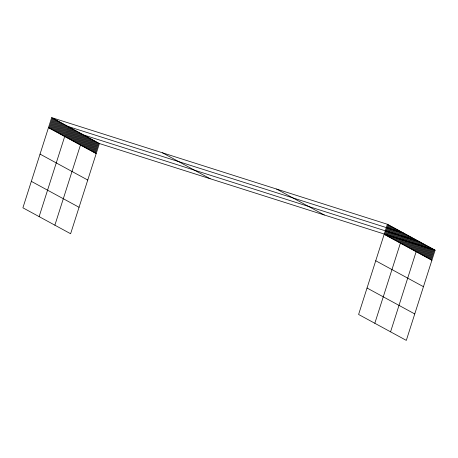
<?xml version="1.0" encoding="UTF-8"?>
<svg xmlns="http://www.w3.org/2000/svg" width="458" height="458" viewBox="0 0 458 458"><rect width="100%" height="100%" fill="white"/><g stroke="black" fill="none" stroke-linecap="round" stroke-linejoin="round"><path stroke-width="0.69" d="M51.685 117.609L22.9 207.806L70.618 233.735L99.403 143.537L51.685 117.609L387.382 224.265L435.1 250.194L406.315 340.391L358.597 314.463L387.382 224.265M49.252 128.074L52.458 118.027M50.025 128.498L53.231 118.45M50.798 128.916L54.004 118.868M51.571 129.333L54.777 119.286M52.344 129.757L55.55 119.71M53.117 130.175L56.323 120.128M53.889 130.593L57.095 120.546M54.662 131.017L57.868 120.969M55.435 131.435L58.641 121.387M56.208 131.852L59.414 121.805M56.975 132.276L60.187 122.229M57.748 132.694L60.96 122.647M58.521 133.112L61.727 123.065M59.294 133.536L62.5 123.488M60.067 133.954L63.273 123.906M60.84 134.371L64.046 124.324M61.612 134.795L64.818 124.748M62.385 135.213L65.591 125.166M63.158 135.631L66.364 125.584M63.931 136.049L67.137 126.007M39.125 216.623L67.91 126.425L403.607 233.082L374.821 323.279M65.454 136.879L68.66 126.832M66.204 137.286L69.41 127.238M66.954 137.692L70.16 127.645M67.704 138.098L70.91 128.057M68.454 138.511L71.66 128.463M69.204 138.917L72.41 128.87M69.954 139.324L73.16 129.276M70.704 139.73L73.91 129.683M71.454 140.137L74.66 130.089M72.204 140.543L75.41 130.501M72.954 140.955L76.16 130.908M73.704 141.362L76.91 131.314M74.454 141.768L77.66 131.721M75.204 142.175L78.41 132.127M75.954 142.581L79.16 132.534M76.704 142.988L79.91 132.946M77.454 143.4L80.66 133.352M78.203 143.806L81.409 133.759M78.953 144.213L82.159 134.165M79.703 144.619L82.909 134.572M54.874 225.176L83.659 134.978L419.351 241.635L390.565 331.832M81.203 145.432L84.409 135.391M81.953 145.844L85.159 135.797M82.703 146.251L85.909 136.203M83.453 146.657L86.659 136.61M84.203 147.064L87.409 137.016M84.953 147.47L88.159 137.423M85.703 147.877L88.909 137.829M86.448 148.289L89.659 138.242M87.197 148.695L90.409 138.648M87.947 149.102L91.159 139.055M88.697 149.508L91.909 139.461M89.447 149.915L92.653 139.867M90.197 150.321L93.403 140.274M90.947 150.734L94.153 140.686M91.697 151.14L94.903 141.093M92.447 151.546L95.653 141.499M93.197 151.953L96.403 141.906M93.947 152.359L97.153 142.312M94.697 152.766L97.903 142.719M95.447 153.178L98.653 143.131M384.949 234.731L388.155 224.683M385.722 235.154L388.928 225.107M386.495 235.572L389.701 225.525M387.268 235.99L390.474 225.943M388.035 236.414L391.246 226.367M388.808 236.832L392.014 226.784M389.581 237.25L392.787 227.202M390.353 237.673L393.559 227.626M391.126 238.091L394.332 228.044M391.899 238.509L395.105 228.462M392.672 238.933L395.878 228.886M393.445 239.351L396.651 229.303M394.218 239.769L397.424 229.721M394.991 240.187L398.197 230.145M395.764 240.61L398.97 230.563M396.536 241.028L399.742 230.981M397.309 241.446L400.515 231.404M398.082 241.87L401.288 231.822M398.855 242.288L402.061 232.24M399.628 242.706L402.834 232.658M401.151 243.536L404.357 233.488M401.901 243.942L405.107 233.895M402.651 244.349L405.857 234.301M403.401 244.755L406.607 234.708M404.151 245.167L407.357 235.12M404.901 245.574L408.107 235.526M405.651 245.98L408.857 235.933M406.401 246.387L409.607 236.339M407.151 246.793L410.357 236.746M407.895 247.2L411.107 237.152M408.645 247.612L411.856 237.565M409.395 248.018L412.606 237.971M410.145 248.425L413.356 238.378M410.895 248.831L414.101 238.784M411.645 249.238L414.851 239.191M412.395 249.644L415.601 239.597M413.145 250.057L416.351 240.009M413.895 250.463L417.101 240.416M414.645 250.869L417.851 240.822M415.395 251.276L418.601 241.229M416.895 252.089L420.1 242.042M417.644 252.501L420.85 242.454M418.394 252.908L421.6 242.86M419.144 253.314L422.35 243.267M419.894 253.721L423.1 243.673M420.644 254.127L423.85 244.08M421.394 254.534L424.6 244.486M422.144 254.946L425.35 244.898M422.894 255.352L426.1 245.305M423.644 255.759L426.85 245.711M424.394 256.165L427.6 246.118M425.144 256.572L428.35 246.524M425.894 256.978L429.1 246.931M426.644 257.39L429.85 247.343M427.394 257.797L430.6 247.749M428.144 258.203L431.35 248.156M428.894 258.61L432.1 248.562M429.644 259.016L432.85 248.969M430.394 259.423L433.6 249.375M431.144 259.835L434.35 249.787M99.403 143.537L435.1 250.194M384.176 234.313L431.894 260.241M276.603 189.068L324.321 214.997M375.732 260.762L423.45 286.691M162.464 152.806L210.182 178.734M367.035 288.013L414.753 313.942M48.479 127.656L96.197 153.585M40.041 154.106L87.759 180.034M31.339 181.357L79.062 207.285"/></g></svg>
